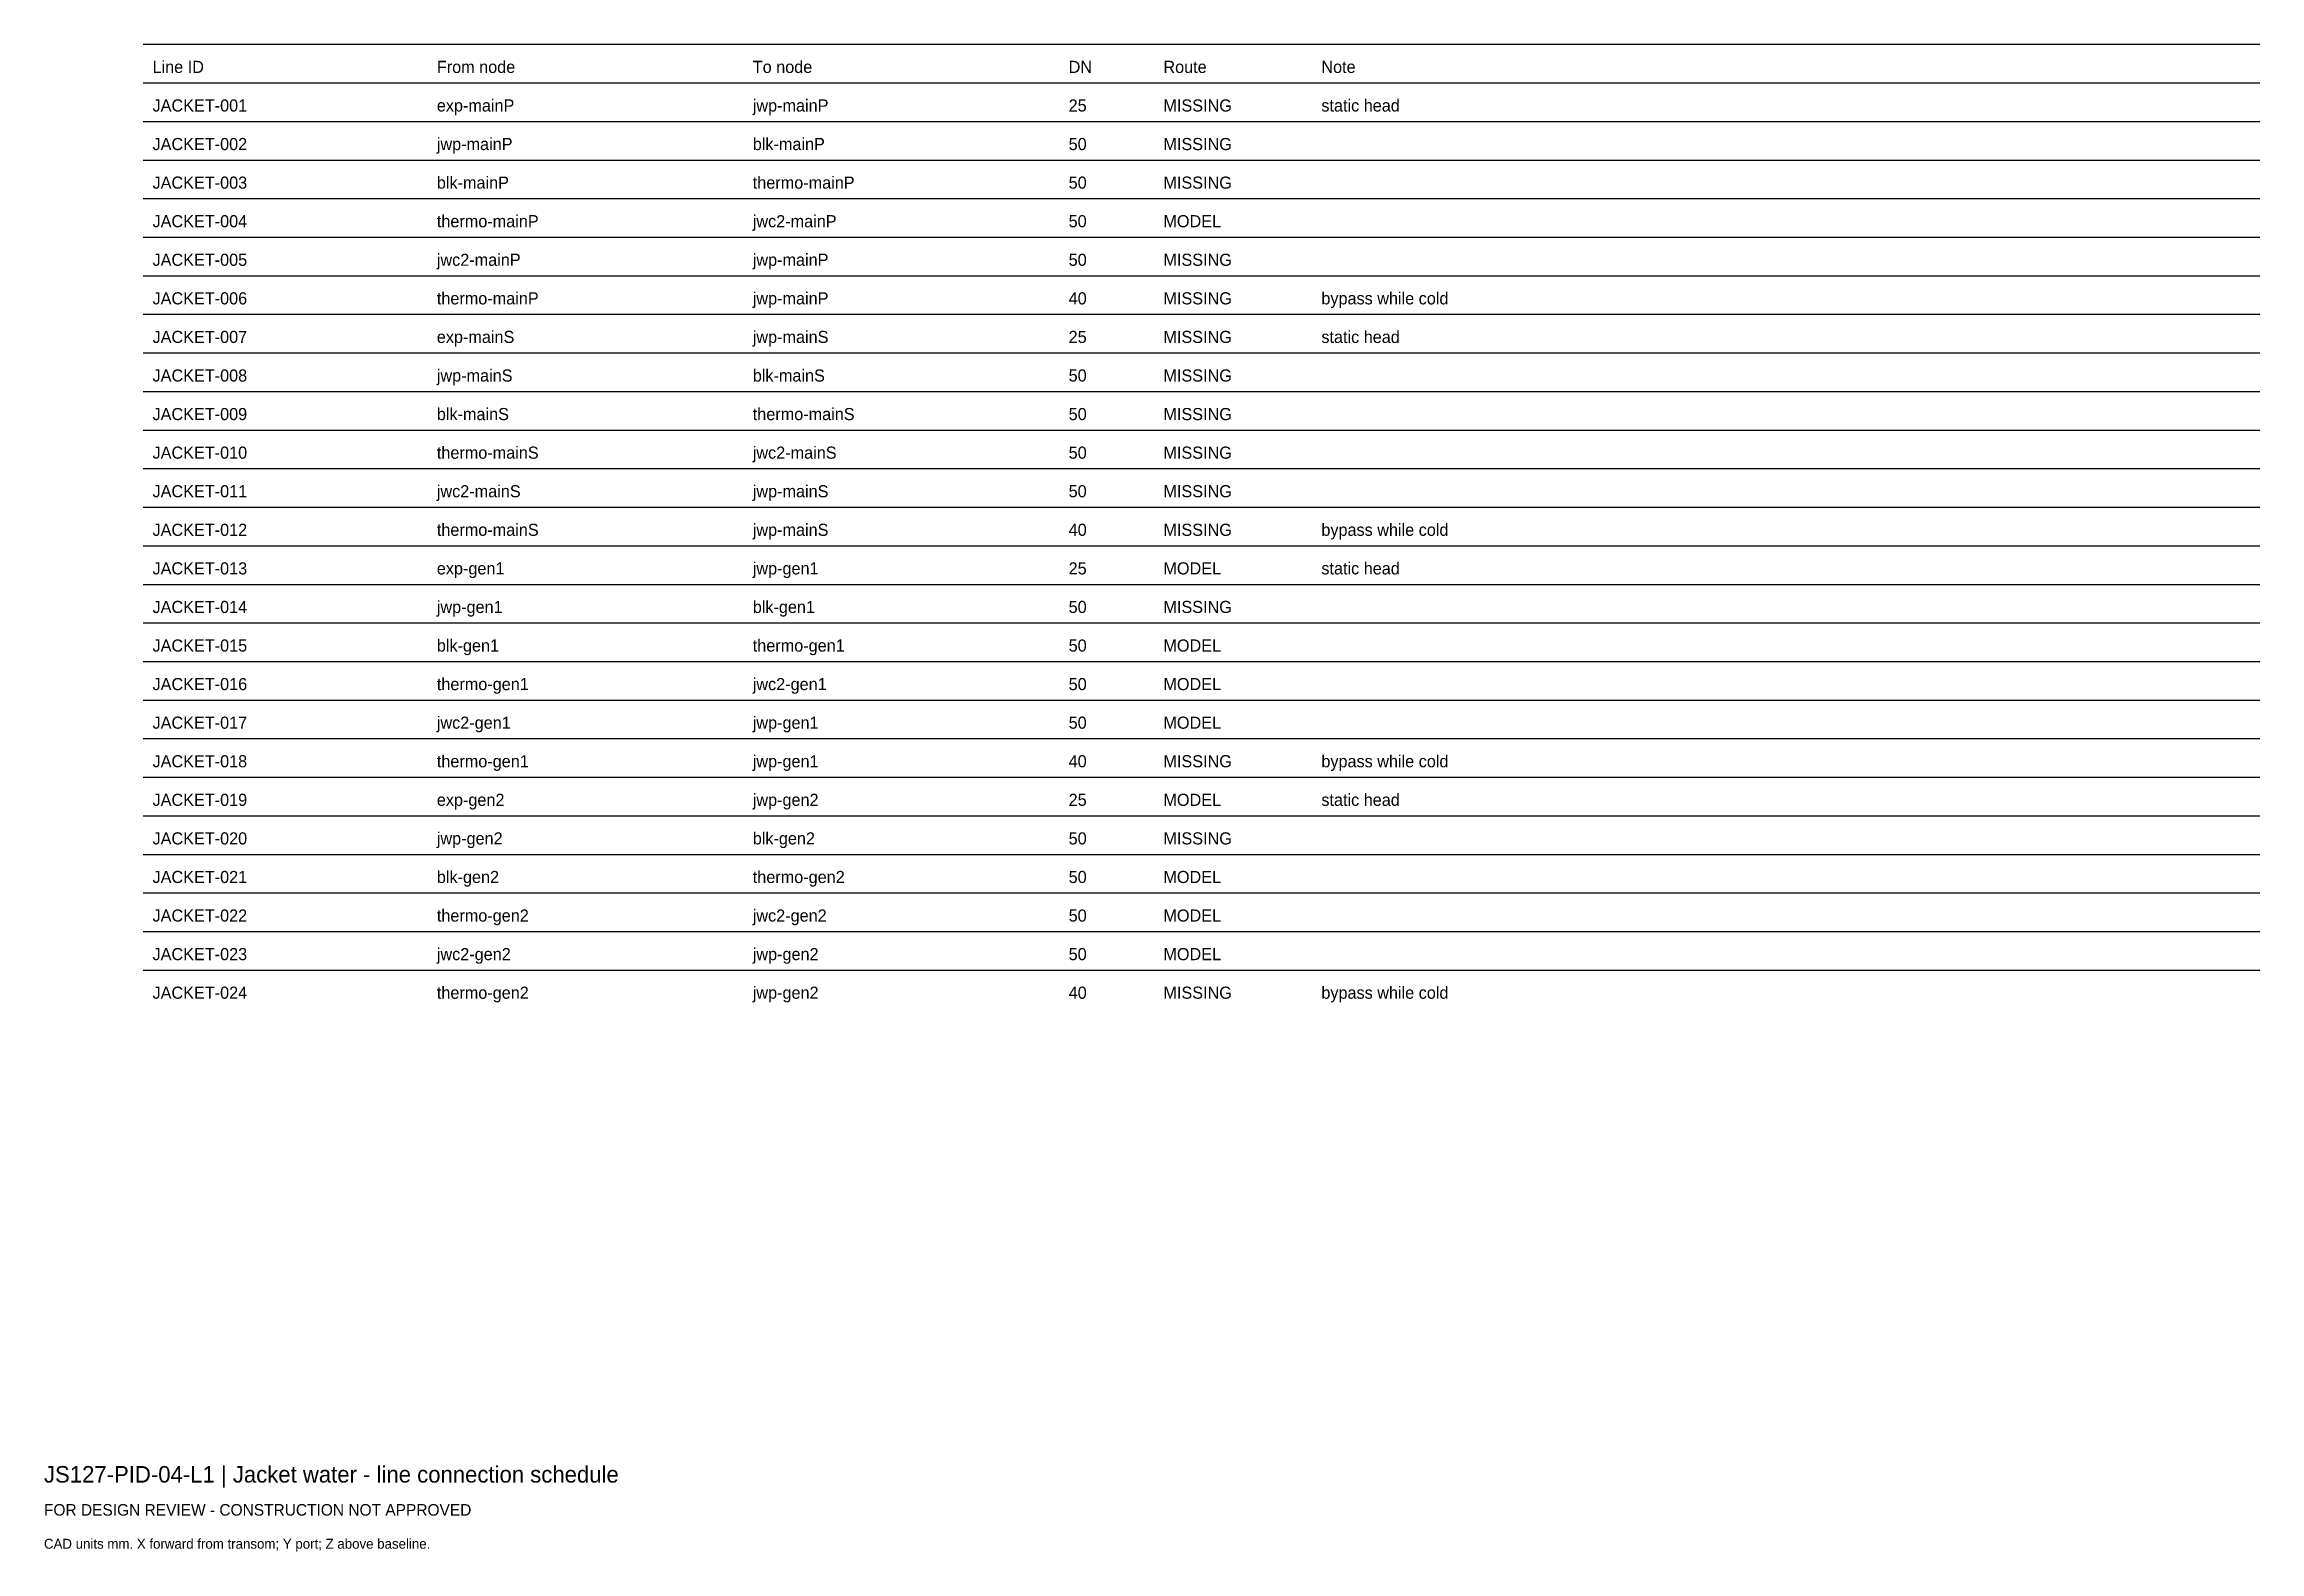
# Model space of a CAD drawing. Header units: millimetres. Extents: x 0 to 402, y -25 to 249.
import ezdxf

# ---------------------------------------------------------------- set-up
doc = ezdxf.new("R2010")
doc.units = ezdxf.units.MM
doc.layers.add('ANNOTATION', color=7, linetype='Continuous')
doc.layers.add('GEOMETRY', color=7, linetype='Continuous')

msp = doc.modelspace()

# ---------------------------------------------------------------- linework, layer by layer
at = {"layer": 'GEOMETRY'}
for p, q in [((18, 249), (402, 249)), ((18, 242), (402, 242)), ((18, 235), (402, 235)), ((18, 228), (402, 228)), ((18, 221), (402, 221)), ((18, 214), (402, 214)), ((18, 207), (402, 207)), ((18, 200), (402, 200)), ((18, 193), (402, 193)), ((18, 186), (402, 186)), ((18, 179), (402, 179)), ((18, 172), (402, 172)), ((18, 165), (402, 165)), ((18, 158), (402, 158)), ((18, 151), (402, 151)), ((18, 144), (402, 144)), ((18, 137), (402, 137)), ((18, 130), (402, 130)), ((18, 123), (402, 123)), ((18, 116), (402, 116)), ((18, 109), (402, 109)), ((18, 102), (402, 102)), ((18, 95), (402, 95)), ((18, 88), (402, 88)), ((18, 81), (402, 81))]:
    msp.add_line(p, q, dxfattribs=at)

# ---------------------------------------------------------------- texts
at = {"layer": 'ANNOTATION'}
for s, height, p in [('Line ID', 2.2, (19.7, 243.8)), ('From node', 2.2, (71.28, 243.8)), ('To node', 2.2, (128.6, 243.8)), ('DN', 2.2, (185.91, 243.8)), ('Route', 2.2, (203.1, 243.8)), ('Note', 2.2, (231.76, 243.8)), ('JACKET-001', 2.2, (19.7, 236.8)), ('exp-mainP', 2.2, (71.28, 236.8)), ('jwp-mainP', 2.2, (128.6, 236.8)), ('25', 2.2, (185.91, 236.8)), ('MISSING', 2.2, (203.1, 236.8)), ('static head', 2.2, (231.76, 236.8)), ('JACKET-002', 2.2, (19.7, 229.8)), ('jwp-mainP', 2.2, (71.28, 229.8)), ('blk-mainP', 2.2, (128.6, 229.8)), ('50', 2.2, (185.91, 229.8)), ('MISSING', 2.2, (203.1, 229.8)), ('blk-mainP', 2.2, (71.28, 222.8)), ('thermo-mainP', 2.2, (128.6, 222.8)), ('JACKET-003', 2.2, (19.7, 222.8)), ('50', 2.2, (185.91, 222.8)), ('MISSING', 2.2, (203.1, 222.8)), ('JACKET-004', 2.2, (19.7, 215.8)), ('thermo-mainP', 2.2, (71.28, 215.8)), ('jwc2-mainP', 2.2, (128.6, 215.8)), ('50', 2.2, (185.91, 215.8)), ('MODEL', 2.2, (203.1, 215.8)), ('JACKET-005', 2.2, (19.7, 208.8)), ('jwc2-mainP', 2.2, (71.28, 208.8)), ('jwp-mainP', 2.2, (128.6, 208.8)), ('50', 2.2, (185.91, 208.8)), ('MISSING', 2.2, (203.1, 208.8)), ('JACKET-006', 2.2, (19.7, 201.8)), ('thermo-mainP', 2.2, (71.28, 201.8)), ('jwp-mainP', 2.2, (128.6, 201.8)), ('40', 2.2, (185.91, 201.8)), ('MISSING', 2.2, (203.1, 201.8)), ('bypass while cold', 2.2, (231.76, 201.8)), ('JACKET-007', 2.2, (19.7, 194.8)), ('exp-mainS', 2.2, (71.28, 194.8)), ('jwp-mainS', 2.2, (128.6, 194.8)), ('25', 2.2, (185.91, 194.8)), ('MISSING', 2.2, (203.1, 194.8)), ('static head', 2.2, (231.76, 194.8)), ('JACKET-008', 2.2, (19.7, 187.8)), ('jwp-mainS', 2.2, (71.28, 187.8)), ('blk-mainS', 2.2, (128.6, 187.8)), ('50', 2.2, (185.91, 187.8)), ('MISSING', 2.2, (203.1, 187.8)), ('JACKET-009', 2.2, (19.7, 180.8)), ('blk-mainS', 2.2, (71.28, 180.8)), ('thermo-mainS', 2.2, (128.6, 180.8)), ('50', 2.2, (185.91, 180.8)), ('MISSING', 2.2, (203.1, 180.8)), ('JACKET-010', 2.2, (19.7, 173.8)), ('thermo-mainS', 2.2, (71.28, 173.8)), ('jwc2-mainS', 2.2, (128.6, 173.8)), ('50', 2.2, (185.91, 173.8)), ('MISSING', 2.2, (203.1, 173.8)), ('JACKET-011', 2.2, (19.7, 166.8)), ('jwc2-mainS', 2.2, (71.28, 166.8)), ('jwp-mainS', 2.2, (128.6, 166.8)), ('50', 2.2, (185.91, 166.8)), ('MISSING', 2.2, (203.1, 166.8)), ('JACKET-012', 2.2, (19.7, 159.8)), ('thermo-mainS', 2.2, (71.28, 159.8)), ('jwp-mainS', 2.2, (128.6, 159.8)), ('40', 2.2, (185.91, 159.8)), ('MISSING', 2.2, (203.1, 159.8)), ('bypass while cold', 2.2, (231.76, 159.8)), ('JACKET-013', 2.2, (19.7, 152.8)), ('exp-gen1', 2.2, (71.28, 152.8)), ('jwp-gen1', 2.2, (128.6, 152.8)), ('25', 2.2, (185.91, 152.8)), ('MODEL', 2.2, (203.1, 152.8)), ('static head', 2.2, (231.76, 152.8)), ('JACKET-014', 2.2, (19.7, 145.8)), ('jwp-gen1', 2.2, (71.28, 145.8)), ('blk-gen1', 2.2, (128.6, 145.8)), ('50', 2.2, (185.91, 145.8)), ('MISSING', 2.2, (203.1, 145.8)), ('JACKET-015', 2.2, (19.7, 138.8)), ('blk-gen1', 2.2, (71.28, 138.8)), ('thermo-gen1', 2.2, (128.6, 138.8)), ('50', 2.2, (185.91, 138.8)), ('MODEL', 2.2, (203.1, 138.8)), ('JACKET-016', 2.2, (19.7, 131.8)), ('thermo-gen1', 2.2, (71.28, 131.8)), ('jwc2-gen1', 2.2, (128.6, 131.8)), ('50', 2.2, (185.91, 131.8)), ('MODEL', 2.2, (203.1, 131.8)), ('JACKET-017', 2.2, (19.7, 124.8)), ('jwc2-gen1', 2.2, (71.28, 124.8)), ('jwp-gen1', 2.2, (128.6, 124.8)), ('50', 2.2, (185.91, 124.8)), ('MODEL', 2.2, (203.1, 124.8)), ('JACKET-018', 2.2, (19.7, 117.8)), ('thermo-gen1', 2.2, (71.28, 117.8)), ('jwp-gen1', 2.2, (128.6, 117.8)), ('40', 2.2, (185.91, 117.8)), ('MISSING', 2.2, (203.1, 117.8)), ('bypass while cold', 2.2, (231.76, 117.8)), ('JACKET-019', 2.2, (19.7, 110.8)), ('exp-gen2', 2.2, (71.28, 110.8)), ('jwp-gen2', 2.2, (128.6, 110.8)), ('25', 2.2, (185.91, 110.8)), ('MODEL', 2.2, (203.1, 110.8)), ('static head', 2.2, (231.76, 110.8)), ('JACKET-020', 2.2, (19.7, 103.8)), ('jwp-gen2', 2.2, (71.28, 103.8)), ('blk-gen2', 2.2, (128.6, 103.8)), ('50', 2.2, (185.91, 103.8)), ('MISSING', 2.2, (203.1, 103.8)), ('JACKET-021', 2.2, (19.7, 96.8)), ('blk-gen2', 2.2, (71.28, 96.8)), ('thermo-gen2', 2.2, (128.6, 96.8)), ('50', 2.2, (185.91, 96.8)), ('MODEL', 2.2, (203.1, 96.8)), ('JACKET-022', 2.2, (19.7, 89.8)), ('thermo-gen2', 2.2, (71.28, 89.8)), ('jwc2-gen2', 2.2, (128.6, 89.8)), ('50', 2.2, (185.91, 89.8)), ('MODEL', 2.2, (203.1, 89.8)), ('JACKET-023', 2.2, (19.7, 82.8)), ('jwc2-gen2', 2.2, (71.28, 82.8)), ('jwp-gen2', 2.2, (128.6, 82.8)), ('50', 2.2, (185.91, 82.8)), ('MODEL', 2.2, (203.1, 82.8)), ('JACKET-024', 2.2, (19.7, 75.8)), ('thermo-gen2', 2.2, (71.28, 75.8)), ('jwp-gen2', 2.2, (128.6, 75.8)), ('40', 2.2, (185.91, 75.8)), ('MISSING', 2.2, (203.1, 75.8)), ('bypass while cold', 2.2, (231.76, 75.8)), ('JS127-PID-04-L1 | Jacket water - line connection schedule', 3, (0, -12)), ('FOR DESIGN REVIEW - CONSTRUCTION NOT APPROVED', 2.1, (0, -18)), ('CAD units mm. X forward from transom; Y port; Z above baseline.', 1.8, (0, -24))]:
    msp.add_text(s, height=height, dxfattribs=at).set_placement(p)

doc.saveas('drawing.dxf')
